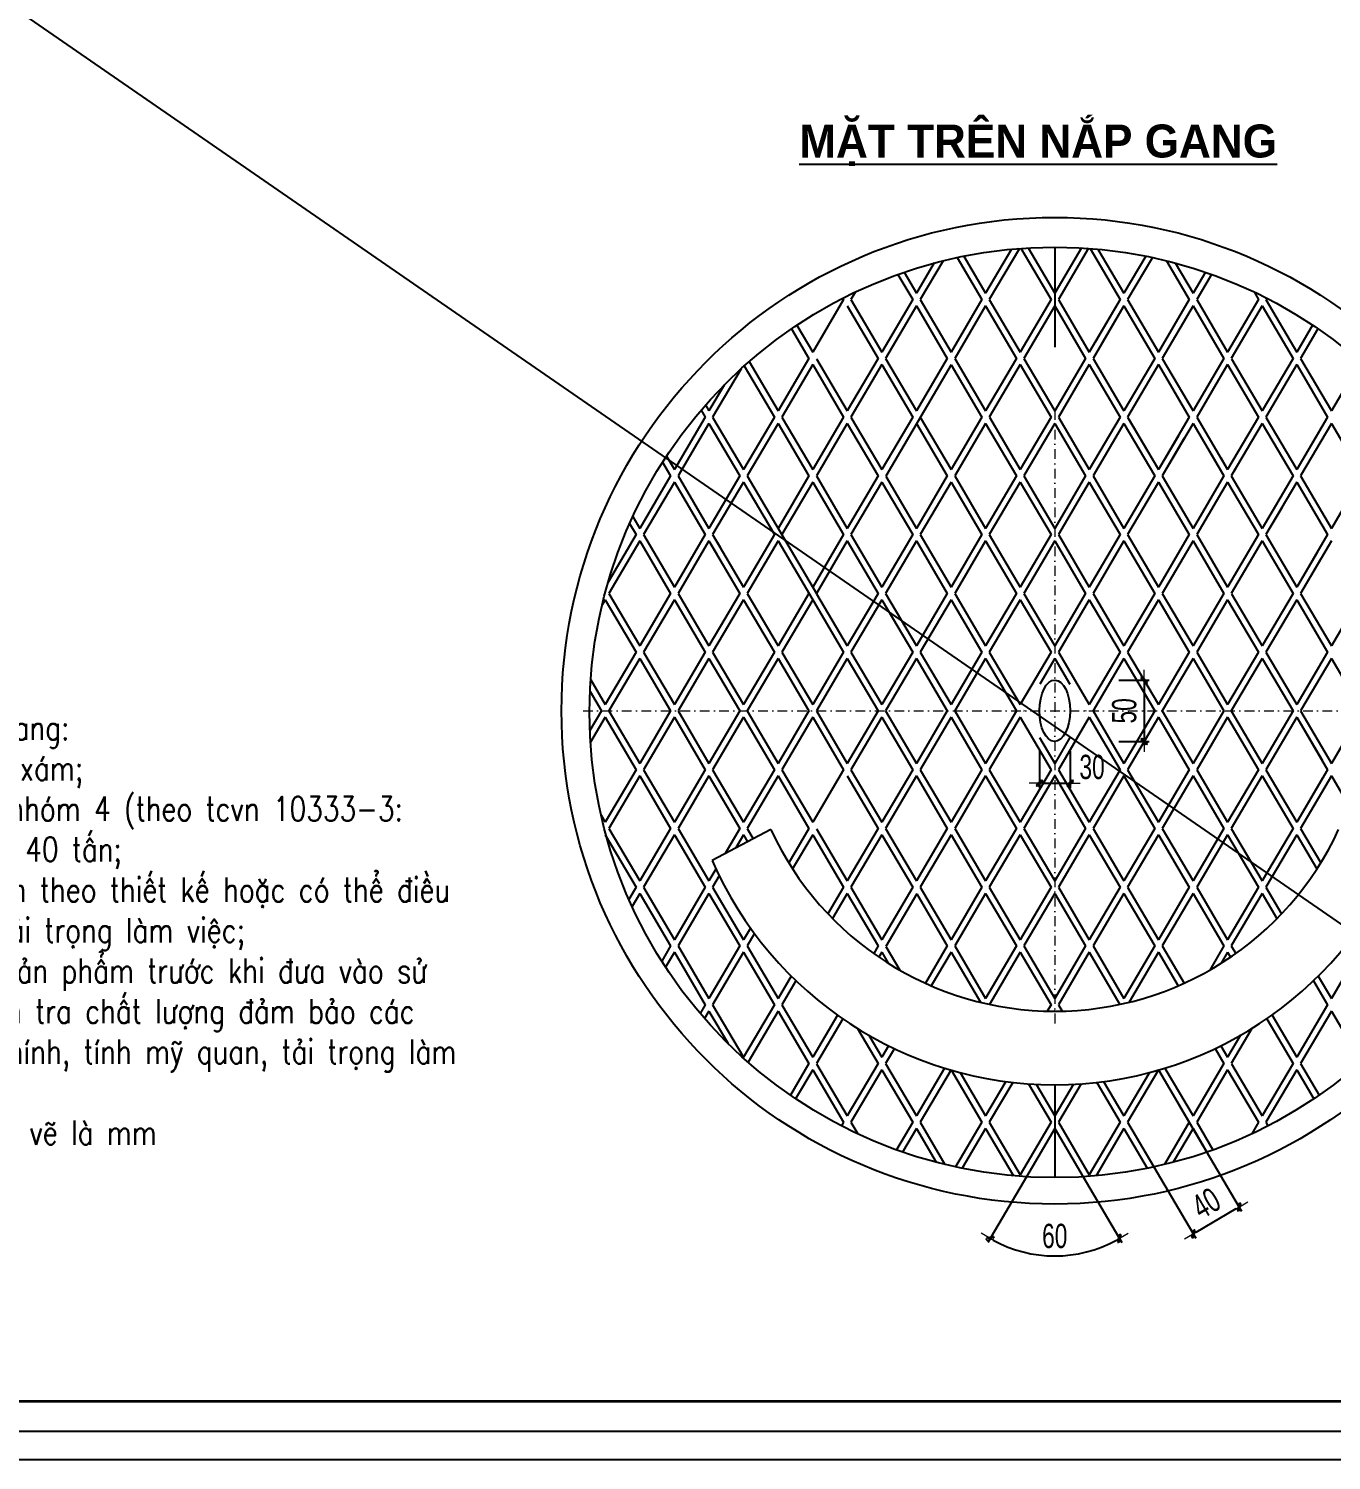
# Model space of a CAD drawing. Header units: inches. Extents: x 144032 to 217447, y 5454 to 57833.
# Drawn here: x 201184 to 204538, y 45318 to 49003 of the extents above; entities that cross this region are included whole.
import ezdxf
from ezdxf.enums import TextEntityAlignment as Align

# ---------------------------------------------------------------- set-up
doc = ezdxf.new("R2010")
doc.units = ezdxf.units.IN
doc.header["$MEASUREMENT"] = 0
doc.linetypes.add('DASHDOT', pattern=[1, 0.5, -0.25, 0, -0.25])
doc.linetypes.add('DASHED2', pattern=[0.375, 0.25, -0.125])
for name, color, linetype in [('3', 3, 'Continuous'), ('8', 8, 'Continuous'), ('9', 9, 'Continuous'), ('Dam', 1, 'Continuous'), ('ENTTNTHIETKE1', 2, 'Continuous'), ('KHUNGTEN', 5, 'Continuous')]:
    doc.layers.add(name, color=color, linetype=linetype)
doc.layers.add('KCS_Plotter', color=11, linetype='Continuous', plot=False)
for name, color, linetype, lineweight in [('LC Dim', 8, 'Continuous', 18), ('LC Net truc', 79, 'DASHDOT', 13), ('LC Text1', 3, 'Continuous', 20), ('LC Text2', 7, 'Continuous', 25), ('THEP', 1, 'Continuous', 35)]:
    doc.layers.add(name, color=color, linetype=linetype, lineweight=lineweight)
doc.styles.add('HOATBIF', font='hoatbif.shx', dxfattribs={"width": 0.7})
doc.styles.add('LC 1', font='')
doc.styles.add('LC 3', font='vnsimli.shx', dxfattribs={"width": 0.75})
doc.styles.get('LC 1').set_extended_font_data('.VnAvantH', bold=True)
doc.dimstyles.new('1-100(1-25)', dxfattribs={"dimscale": 25, "dimtxt": 2.5, "dimasz": 0.35, "dimexe": 0.5, "dimexo": 0, "dimgap": 0.8, "dimtad": 1, "dimdec": 0, "dimzin": 0, "dimdsep": 46, "dimtxsty": 'HOATBIF', "dimblk1": 'DOT', "dimblk2": 'DOT', "dimsah": 1, "dimcen": -1, "dimdle": 1, "dimclrd": 256, "dimclre": 256, "dimclrt": 4, "dimadec": 3, "dimazin": 2, "dimtfac": 0.333333, "dimtdec": 0, "dimtix": 1, "dimtmove": 2, "dimatfit": 3, "dimldrblk": 'DOT', "dimfxl": 1, "dimtvp": 0.833333, "dimtolj": 1, "dimtzin": 0, "dimarcsym": 0})

# ---------------------------------------------------------------- blocks, each defined once
blk = doc.blocks.new('DOT')
at = {"layer": 'LC Dim'}
blk.add_line((-3, 0), (3, 0), dxfattribs=at)
at = {"layer": 'LC Dim', "color": 4}
blk.add_line((-1, -1), (1, 1), dxfattribs=at)
blk.add_lwpolyline([(0.5, 1), (-1, -0.5), (-0.5, -1), (1, 0.5)], close=True, dxfattribs=at)
blk = doc.blocks.new('*D229')
at = {"layer": 'Defpoints', "color": 0, "transparency": 16777216}
for p in [(204144.5, 46234.7), (204026.5, 46165.2), (204300.4, 45969.9)]:
    blk.add_point(p, dxfattribs=at)
at = {"layer": 'LC Dim', "lineweight": -2, "transparency": 16777216}
for p, q in [((204144.5, 46234.7), (204306.7, 45959.2)), ((204026.5, 46165.2), (204188.6, 45889.7)), ((204189.8, 45904.9), (204292.8, 45965.5))]:
    blk.add_line(p, q, dxfattribs=at)
at = {"layer": 'LC Dim', "lineweight": -2, "transparency": 16777216, "xscale": 8.75, "yscale": 8.75, "zscale": 8.75}
for p, rotation in [((204300.4, 45969.9), 30.47847004203517), ((204182.3, 45900.5), 210.4784700420352)]:
    blk.add_blockref('DOT', p, dxfattribs=dict(at, rotation=rotation))
at = {"layer": 'LC Dim', "color": 4, "transparency": 16777216, "insert": (204215.3, 45979.4), "char_height": 62.5, "attachment_point": 5, "rotation": 30.4785, "style": 'HOATBIF'}
blk.add_mtext('\\A1;40', dxfattribs=at)
blk = doc.blocks.new('_Dot')
at = {"color": 0, "linetype": 'ByBlock', "lineweight": -2}
blk.add_line((-0.5, 0), (-1, 0), dxfattribs=at)
at = {"color": 0, "linetype": 'ByBlock', "const_width": 0.5}
blk.add_lwpolyline([(-0.25, 0, 1), (0.25, 0, 1)], format="xyb", close=True, dxfattribs=at)
blk = doc.blocks.new('*D230')
at = {"layer": 'Defpoints', "color": 0, "transparency": 16777216}
for p in [(203825.6, 46171.6), (203825.6, 46171.6), (203752.6, 46047.6), (203898.5, 46047.6), (203767.7, 45848.8)]:
    blk.add_point(p, dxfattribs=at)
at = {"layer": 'LC Dim', "lineweight": -2, "transparency": 16777216}
for p, q in [((203752.6, 46047.6), (203652.9, 45878.2)), ((203898.5, 46047.6), (203998.2, 45878.2))]:
    blk.add_line(p, q, dxfattribs=at)
blk.add_arc((203825.6, 46171.6), 327.9, 241.0503, 298.9497, dxfattribs=at)
at = {"layer": 'LC Dim', "lineweight": -2, "transparency": 16777216, "xscale": 8.75, "yscale": 8.75, "zscale": 8.75}
for p, rotation in [((203659.2, 45889), 150.2859234811568), ((203991.9, 45889), 29.71407652205695)]:
    blk.add_blockref('DOT', p, dxfattribs=dict(at, rotation=rotation))
at = {"layer": 'LC Dim', "color": 4, "transparency": 16777216, "insert": (203825.6, 45894.9), "char_height": 62.5, "attachment_point": 5, "rotation": 0, "style": 'HOATBIF'}
blk.add_mtext('\\A1;60', dxfattribs=at)
blk = doc.blocks.new('*D236')
at = {"layer": 'Defpoints', "color": 0, "transparency": 16777216}
for p in [(203786.1, 47143.3), (203865.1, 47143.3), (203865.1, 47060.5)]:
    blk.add_point(p, dxfattribs=at)
at = {"layer": 'LC Dim', "lineweight": -2, "transparency": 16777216}
for p, q in [((203786.1, 47143.3), (203786.1, 47048)), ((203865.1, 47143.3), (203865.1, 47048)), ((203794.8, 47060.5), (203856.3, 47060.5))]:
    blk.add_line(p, q, dxfattribs=at)
at = {"layer": 'LC Dim', "lineweight": -2, "transparency": 16777216, "xscale": 8.75, "yscale": 8.75, "zscale": 8.75, "rotation": 180}
blk.add_blockref('DOT', (203786.1, 47060.5), dxfattribs=at)
at = {"layer": 'LC Dim', "lineweight": -2, "transparency": 16777216, "xscale": 8.75, "yscale": 8.75, "zscale": 8.75}
blk.add_blockref('DOT', (203865.1, 47060.5), dxfattribs=at)
at = {"layer": 'LC Dim', "color": 4, "transparency": 16777216, "insert": (203921.7, 47102.1), "char_height": 62.5, "attachment_point": 5, "style": 'HOATBIF'}
blk.add_mtext('\\A1;30', dxfattribs=at)
blk = doc.blocks.new('*D237')
at = {"layer": 'Defpoints', "color": 0, "transparency": 16777216}
for p in [(203990.8, 47326), (203990.8, 47167.9), (204055.9, 47167.9)]:
    blk.add_point(p, dxfattribs=at)
at = {"layer": 'LC Dim', "lineweight": -2, "transparency": 16777216}
for p, q in [((203990.8, 47326), (204068.4, 47326)), ((204055.9, 47317.2), (204055.9, 47176.7)), ((203990.8, 47167.9), (204068.4, 47167.9))]:
    blk.add_line(p, q, dxfattribs=at)
at = {"layer": 'LC Dim', "lineweight": -2, "transparency": 16777216, "xscale": 8.75, "yscale": 8.75, "zscale": 8.75}
for p, rotation in [((204055.9, 47326), 90), ((204055.9, 47167.9), 270)]:
    blk.add_blockref('DOT', p, dxfattribs=dict(at, rotation=rotation))
at = {"layer": 'LC Dim', "color": 4, "transparency": 16777216, "insert": (204004.7, 47246.9), "char_height": 62.5, "attachment_point": 5, "rotation": 90, "style": 'HOATBIF'}
blk.add_mtext('\\A1;50', dxfattribs=at)
blk = doc.blocks.new('TIEUDE2')
at = {"layer": 'LC Text2', "color": 7, "style": 'LC 1'}
blk.add_attdef('%%UTIªU§Ò', text='', height=3.5, dxfattribs=at).set_placement((0, 0), align=Align.BOTTOM_CENTER)
blk.add_attdef('TL', text='', height=2.2, dxfattribs=at).set_placement((0, -1.8), align=Align.TOP_CENTER)
blk = doc.blocks.new('khung vpn')
at = {"layer": 'Defpoints'}
blk.add_line((52498.758, -4235.276), (52556.46, -4235.276), dxfattribs=at)
at = {"layer": 'KHUNGTEN'}
blk.add_lwpolyline([(52556.243, -4234.885), (52502.048, -4234.885), (52502.048, -4195.662), (52556.243, -4195.662)], close=True, dxfattribs=at)
at = {"layer": 'THEP'}
blk.add_lwpolyline([(52555.832, -4234.474), (52502.459, -4234.474), (52502.459, -4196.073), (52555.832, -4196.073)], close=True, dxfattribs=at)

msp = doc.modelspace()

# ---------------------------------------------------------------- linework, layer by layer
at = {"layer": '3', "ltscale": 2000}
msp.add_circle((203825.6, 47243), 1197.6, dxfattribs=at)
at = {"layer": '8', "linetype": 'DASHED2', "ltscale": 3000}
for p, q in [((203825.6, 48440.6), (203825.6, 48183.4)), ((203825.6, 46284.5), (203825.6, 46045.4))]:
    msp.add_line(p, q, dxfattribs=at)
at = {"layer": '9', "ltscale": 2000}
for p, q in [((203714.4, 48435.5), (203647.5, 48321.8)), ((203734.5, 48437.2), (203657.1, 48305.6)), ((203738.4, 48437.5), (203816, 48305.6)), ((203756.8, 48438.7), (203825.6, 48321.8)), ((203894.4, 48438.7), (203825.6, 48321.8)), ((203912.8, 48437.5), (203835.1, 48305.6)), ((203916.6, 48437.2), (203994.1, 48305.6)), ((203936.7, 48435.5), (204003.6, 48321.8)), ((203515.4, 48399.8), (203469.5, 48321.8)), ((203537.9, 48405.6), (203479, 48305.6)), ((203574.2, 48414), (203638, 48305.6)), ((203591.2, 48417.5), (203647.5, 48321.8)), ((204060, 48417.5), (204003.6, 48321.8)), ((204077, 48414), (204013.2, 48305.6)), ((204113.3, 48405.6), (204172.1, 48305.6)), ((204135.8, 48399.8), (204181.7, 48321.8)), ((203421.7, 48370.5), (203459.9, 48305.6)), ((203437.5, 48376), (203469.5, 48321.8)), ((204213.6, 48376), (204181.7, 48321.8)), ((204229.4, 48370.5), (204191.2, 48305.6)), ((203312.5, 48325.2), (203301, 48305.6)), ((204338.6, 48325.2), (204350.2, 48305.6)), ((203281.9, 48305.6), (203202.4, 48170.5)), ((203279.8, 48309.1), (203281.9, 48305.6)), ((203291.4, 48289.3), (203370.9, 48154.3)), ((203301, 48305.6), (203380.4, 48170.5)), ((203459.9, 48305.6), (203380.4, 48170.5)), ((203469.5, 48289.3), (203390, 48154.3)), ((203469.5, 48289.3), (203548.9, 48154.3)), ((203479, 48305.6), (203558.5, 48170.5)), ((203638, 48305.6), (203558.5, 48170.5)), ((203647.5, 48289.3), (203568.2, 48154)), ((203647.5, 48289.3), (203727, 48154.3)), ((203657.1, 48305.6), (203736.5, 48170.5)), ((203816, 48305.6), (203736.5, 48170.5)), ((203825.6, 48289.3), (203746.1, 48154.3)), ((203825.6, 48289.3), (203905.1, 48154.3)), ((203835.1, 48305.6), (203914.6, 48170.5)), ((203994.1, 48305.6), (203914.6, 48170.5)), ((204003.6, 48289.3), (203924.1, 48154.3)), ((203994.1, 48305.6), (203929.6, 48195.9)), ((204003.6, 48289.3), (203947.4, 48193.8)), ((204003.6, 48289.3), (204083.1, 48154.3)), ((204013.2, 48305.6), (204092.7, 48170.5)), ((204172.1, 48305.6), (204092.7, 48170.5)), ((204181.7, 48289.3), (204102.2, 48154.3)), ((204181.7, 48289.3), (204261.2, 48154.3)), ((204191.2, 48305.6), (204270.7, 48170.5)), ((204350.2, 48305.6), (204270.7, 48170.5)), ((204359.7, 48289.3), (204280.2, 48154.3)), ((204359.7, 48289.3), (204439.2, 48154.3)), ((204371.3, 48309.1), (204369.3, 48305.6)), ((204369.3, 48305.6), (204448.8, 48170.5)), ((203148, 48230.5), (203192.8, 48154.3)), ((203161.6, 48239.8), (203202.4, 48170.5)), ((204489.5, 48239.8), (204448.8, 48170.5)), ((204489.5, 48239.8), (204448.8, 48170.5)), ((204503.2, 48230.5), (204458.3, 48154.3)), ((203026.2, 48134.8), (203103.8, 48003)), ((203038.8, 48145.9), (203113.4, 48019.2)), ((203192.8, 48154.3), (203113.4, 48019.2)), ((203202.4, 48138.1), (203122.9, 48003)), ((203202.4, 48138.1), (203122.9, 48003)), ((203202.4, 48138.1), (203281.9, 48003)), ((203212.5, 48153.3), (203291.4, 48019.2)), ((203370.9, 48154.3), (203291.4, 48019.2)), ((203380.4, 48138.1), (203301, 48003)), ((203380.4, 48138.1), (203459.9, 48003)), ((203390, 48154.3), (203469.5, 48019.2)), ((203558.7, 48137.7), (203390.6, 47850.8)), ((203548.9, 48154.3), (203469.5, 48019.2)), ((203558.7, 48137.7), (203638, 48003)), ((203568.2, 48154), (203647.5, 48019.2)), ((203727, 48154.3), (203647.5, 48019.2)), ((203736.5, 48138.1), (203657.1, 48003)), ((203736.5, 48138.1), (203816, 48003.1)), ((203746.1, 48154.3), (203825.5, 48019.3)), ((203905.1, 48154.3), (203825.6, 48019.2)), ((203914.6, 48138.1), (203835.1, 48003)), ((203914.6, 48138.1), (203994.1, 48003.1)), ((203924.1, 48154.3), (204003.6, 48019.3)), ((204083.1, 48154.3), (204003.6, 48019.2)), ((204083.1, 48154.3), (204003.6, 48019.2)), ((204092.7, 48138.1), (204013.2, 48003)), ((204092.7, 48138.1), (204013.2, 48003)), ((204092.6, 48138.2), (204172.1, 48003.1)), ((204102.2, 48154.3), (204181.6, 48019.3)), ((204261.2, 48154.3), (204181.7, 48019.2)), ((204270.7, 48138.1), (204191.2, 48003)), ((204261.2, 48154.3), (204235.1, 48110.1)), ((204270.7, 48138.1), (204250, 48102.9)), ((204270.7, 48138.1), (204250, 48102.9)), ((204270.7, 48138.1), (204350.2, 48003)), ((204280.8, 48153.3), (204359.7, 48019.2)), ((204439.2, 48154.3), (204359.7, 48019.2)), ((204448.8, 48138.1), (204369.3, 48003)), ((204448.8, 48138.1), (204528.2, 48003)), ((204448.8, 48138.1), (204528.2, 48003)), ((204458.3, 48154.3), (204537.8, 48019.2)), ((204612.4, 48145.9), (204537.8, 48019.2)), ((203018.1, 48127.5), (202944.8, 48003)), ((202974.2, 48085.3), (202935.3, 48019.2)), ((204134.6, 48066.7), (204172.1, 48003.1)), ((202926.5, 48034.2), (202935.3, 48019.2)), ((204164.1, 48049.2), (204181.7, 48019.3)), ((202925.8, 48003), (202846.3, 47868)), ((202935.3, 47986.8), (202855.8, 47851.8)), ((202915.1, 48021.1), (202925.8, 48003)), ((202935.3, 47986.8), (203014.8, 47851.8)), ((202944.8, 48003), (203024.3, 47868)), ((203103.8, 48003), (203024.3, 47868)), ((203113.4, 47986.8), (203033.9, 47851.8)), ((203113.4, 47986.8), (203192.8, 47851.8)), ((203122.9, 48003), (203202.4, 47868)), ((203281.9, 48003), (203202.4, 47868)), ((203291.4, 47986.8), (203211.9, 47851.8)), ((203291.4, 47986.8), (203370.9, 47851.8)), ((203301, 48003), (203380.4, 47868)), ((203459.9, 48003), (203380.4, 47868)), ((203469.5, 47986.8), (203548.9, 47851.8)), ((203479, 48003), (203558.5, 47868)), ((203638, 48003), (203558.5, 47868)), ((203647.5, 47986.8), (203568, 47851.8)), ((203647.5, 47986.8), (203727, 47851.8)), ((203657.2, 48002.8), (203736.5, 47868)), ((203816, 48003), (203736.5, 47868)), ((203825.6, 47986.8), (203746.1, 47851.8)), ((203805.8, 48020.4), (203816, 48003)), ((203824.8, 48020.6), (203825.6, 48019.2)), ((203826.4, 48020.6), (203825.6, 48019.2)), ((203825.6, 47986.8), (203905.1, 47851.8)), ((203845.3, 48020.4), (203835.1, 48003)), ((203835.1, 48003), (203914.6, 47868)), ((203994, 48002.9), (203914.6, 47868)), ((204003.6, 47986.8), (203924.1, 47851.8)), ((204003.6, 47986.8), (204083.1, 47851.8)), ((204003.6, 47986.8), (204083.1, 47851.8)), ((204013.2, 48003), (204092.6, 47868)), ((204016.3, 47997.8), (204092.7, 47868)), ((204172.1, 48003), (204092.7, 47868)), ((204181.7, 47986.8), (204102.2, 47851.8)), ((204181.7, 47986.8), (204261.1, 47851.8)), ((204191.2, 48003), (204270.7, 47868)), ((204350.2, 48003), (204270.7, 47868)), ((204359.7, 47986.8), (204280.2, 47851.8)), ((204359.7, 47986.8), (204439.2, 47851.8)), ((204369.3, 48003), (204448.8, 47868)), ((204528.2, 48003), (204448.8, 47868)), ((204537.8, 47986.8), (204458.3, 47851.8)), ((204528.2, 48003), (204489, 47936.4)), ((204537.8, 47986.8), (204617.3, 47851.8)), ((204143.9, 47955.1), (204092.7, 47868)), ((204159.1, 47948.4), (204102.2, 47851.8)), ((204223.7, 47915.4), (204261.2, 47851.8)), ((202815.9, 47887.1), (202836.7, 47851.8)), ((202825.9, 47902.6), (202846.3, 47868)), ((204253.1, 47897.9), (204270.7, 47868)), ((204278.5, 47881.3), (204270.7, 47868)), ((202836.7, 47851.8), (202757.3, 47716.7)), ((202855.8, 47851.8), (202935.3, 47716.7)), ((203014.8, 47851.8), (202935.3, 47716.7)), ((203033.9, 47851.8), (203211.9, 47549.2)), ((203192.8, 47851.8), (203113.4, 47716.7)), ((203211.9, 47851.8), (203291.4, 47716.7)), ((203370.9, 47851.8), (203291.4, 47716.7)), ((203390.6, 47850.8), (203469.5, 47716.7)), ((203548.9, 47851.8), (203469.5, 47716.7)), ((203568, 47851.8), (203647.5, 47716.7)), ((203727, 47851.8), (203647.5, 47716.7)), ((203746.1, 47851.8), (203825.6, 47716.7)), ((203905.1, 47851.8), (203825.6, 47716.7)), ((203924.1, 47851.8), (204003.6, 47716.7)), ((204083.1, 47851.8), (204003.6, 47716.7)), ((204102.2, 47851.8), (204181.7, 47716.7)), ((204261.2, 47851.8), (204181.7, 47716.7)), ((204292.1, 47871.9), (204280.2, 47851.8)), ((204280.2, 47851.8), (204359.7, 47716.7)), ((204280.2, 47851.8), (204359.7, 47716.7)), ((204439.2, 47851.8), (204359.7, 47716.7)), ((204439.2, 47851.8), (204359.7, 47716.7)), ((204458.3, 47851.8), (204537.8, 47716.7)), ((204617.3, 47851.8), (204537.8, 47716.7)), ((202846.3, 47835.5), (202766.8, 47700.5)), ((202846.3, 47835.5), (202925.8, 47700.5)), ((203024.3, 47835.5), (202944.8, 47700.5)), ((203024.3, 47835.5), (203103.8, 47700.5)), ((203202.4, 47835.5), (203122.9, 47700.5)), ((203202.4, 47835.5), (203281.9, 47700.5)), ((203380.4, 47835.5), (203301, 47700.5)), ((203380.4, 47835.5), (203301, 47700.5)), ((203380.4, 47835.5), (203459.9, 47700.5)), ((203558.5, 47835.5), (203479, 47700.5)), ((203558.5, 47835.5), (203638, 47700.5)), ((203736.5, 47835.5), (203657.1, 47700.5)), ((203736.5, 47835.5), (203816, 47700.5)), ((203914.6, 47835.5), (203835.1, 47700.5)), ((203914.6, 47835.5), (203994.1, 47700.5)), ((204092.7, 47835.5), (204013.2, 47700.5)), ((204092.7, 47835.5), (204172.1, 47700.5)), ((204270.7, 47835.5), (204191.2, 47700.5)), ((204270.7, 47835.6), (204350.2, 47700.5)), ((204270.7, 47835.5), (204350.2, 47700.5)), ((204448.7, 47835.6), (204369.3, 47700.5)), ((204448.8, 47835.5), (204369.3, 47700.5)), ((204448.8, 47835.5), (204528.2, 47700.5)), ((204398.1, 47781.8), (204359.7, 47716.7)), ((204409.9, 47769.6), (204369.3, 47700.5)), ((204409.9, 47769.6), (204369.3, 47700.5)), ((202731, 47728.9), (202747.7, 47700.5)), ((202739.3, 47747.2), (202757.3, 47716.7)), ((202747.7, 47700.5), (202675.9, 47578.5)), ((202766.8, 47700.5), (202846.3, 47565.4)), ((202925.8, 47700.5), (202846.3, 47565.4)), ((202944.8, 47700.5), (203024.3, 47565.4)), ((202944.8, 47700.5), (202963.9, 47668.1)), ((203103.8, 47700.5), (203024.3, 47565.4)), ((203281.9, 47700.5), (203202.4, 47565.4)), ((203301, 47700.5), (203380.4, 47565.4)), ((203459.9, 47700.5), (203380.4, 47565.4)), ((203479, 47700.5), (203558.5, 47565.4)), ((203638, 47700.5), (203558.5, 47565.4)), ((203657.1, 47700.5), (203736.5, 47565.4)), ((203816, 47700.5), (203736.5, 47565.4)), ((203835.1, 47700.5), (203914.6, 47565.4)), ((203994.1, 47700.5), (203914.6, 47565.4)), ((204013.2, 47700.5), (204092.7, 47565.4)), ((204172.1, 47700.5), (204092.7, 47565.4)), ((204191.2, 47700.5), (204270.7, 47565.4)), ((204350.2, 47700.5), (204270.7, 47565.4)), ((204369.3, 47700.5), (204448.8, 47565.4)), ((204369.3, 47700.5), (204448.7, 47565.5)), ((204528.2, 47700.5), (204448.8, 47565.4)), ((202757.3, 47684.3), (202677.8, 47549.2)), ((202757.3, 47684.3), (202836.7, 47549.2)), ((202935.3, 47684.3), (202855.8, 47549.2)), ((202935.3, 47684.3), (203014.8, 47549.2)), ((202935.3, 47684.3), (202955.3, 47650.3)), ((203113.4, 47684.3), (203033.9, 47549.2)), ((203113.4, 47684.3), (203202.4, 47533)), ((203291.4, 47684.3), (203211.9, 47549.2)), ((203291.4, 47684.3), (203370.9, 47549.2)), ((203469.5, 47684.3), (203390, 47549.2)), ((203469.5, 47684.3), (203548.9, 47549.2)), ((203647.5, 47684.3), (203568, 47549.2)), ((203647.5, 47684.3), (203727, 47549.2)), ((203825.6, 47684.3), (203746.1, 47549.2)), ((203825.6, 47684.3), (203905.1, 47549.2)), ((204003.6, 47684.3), (203924.1, 47549.2)), ((204003.6, 47684.3), (204083.1, 47549.2)), ((204181.7, 47684.3), (204102.2, 47549.2)), ((204181.7, 47684.3), (204261.2, 47549.2)), ((204359.7, 47684.3), (204280.2, 47549.2)), ((204359.7, 47684.3), (204439.2, 47549.2)), ((204359.7, 47684.3), (204439.2, 47549.3)), ((204500.9, 47654.1), (204448.8, 47565.4)), ((204500.9, 47654.1), (204448.8, 47565.4)), ((204537.8, 47684.3), (204458.3, 47549.2)), ((204510.8, 47638.5), (204458.3, 47549.2)), ((204510.8, 47638.5), (204458.3, 47549.2)), ((202677.8, 47549.2), (202757.3, 47414.2)), ((202836.7, 47549.2), (202757.3, 47414.2)), ((202855.8, 47549.2), (202935.3, 47414.2)), ((203014.8, 47549.2), (202935.3, 47414.2)), ((203033.9, 47549.2), (203113.4, 47414.2)), ((203192.8, 47549.2), (203113.4, 47414.2)), ((203212.5, 47548.2), (203291.4, 47414.2)), ((203370.9, 47549.2), (203291.4, 47414.2)), ((203390, 47549.2), (203469.5, 47414.2)), ((203548.9, 47549.2), (203469.5, 47414.2)), ((203568, 47549.2), (203647.5, 47414.2)), ((203727, 47549.2), (203647.5, 47414.2)), ((203746.1, 47549.2), (203825.6, 47414.2)), ((203905.1, 47549.2), (203825.6, 47414.2)), ((203924.1, 47549.2), (204003.6, 47414.2)), ((204083.1, 47549.2), (204003.6, 47414.2)), ((204102.2, 47549.2), (204181.7, 47414.2)), ((204261.2, 47549.2), (204181.7, 47414.2)), ((204280.8, 47548.2), (204359.7, 47414.2)), ((204439.2, 47549.2), (204359.7, 47414.2)), ((204458.3, 47549.2), (204537.8, 47414.2)), ((204458.3, 47549.2), (204537.8, 47414.2)), ((204617.3, 47549.2), (204537.8, 47414.2)), ((202668.2, 47533), (202660.3, 47519.6)), ((202668.2, 47533), (202747.7, 47398)), ((202846.3, 47533), (202766.8, 47398)), ((202846.3, 47533), (202925.8, 47398)), ((203024.3, 47533), (202944.8, 47398)), ((203024.3, 47533), (203103.8, 47398)), ((203202.4, 47533), (203122.9, 47398)), ((203202.4, 47533), (203122.9, 47398)), ((203202.4, 47533), (203281.9, 47398)), ((203380.4, 47533), (203301, 47398)), ((203380.4, 47533), (203459.9, 47398)), ((203558.5, 47533), (203479, 47398)), ((203558.5, 47533), (203638, 47398)), ((203736.5, 47533), (203657.1, 47398)), ((203736.5, 47533), (203816, 47398)), ((203914.6, 47533), (203835.1, 47398)), ((203914.6, 47533), (203994.1, 47398)), ((204092.7, 47533), (204013.2, 47398)), ((204092.7, 47533), (204172.1, 47398)), ((204270.7, 47533), (204191.2, 47398)), ((204270.7, 47533), (204191.2, 47398)), ((204270.7, 47533), (204350.2, 47398)), ((204448.8, 47533), (204369.3, 47398)), ((204448.7, 47533), (204528.2, 47398)), ((204448.8, 47533), (204528.2, 47398)), ((202747.7, 47398), (202668.2, 47262.9)), ((202766.8, 47398), (202846.3, 47262.9)), ((202925.8, 47398), (202846.3, 47262.9)), ((202944.8, 47398), (203024.3, 47262.9)), ((203103.8, 47398), (203024.3, 47262.9)), ((203122.9, 47398), (203202.4, 47262.9)), ((203281.9, 47398), (203202.4, 47262.9)), ((203301, 47398), (203380.4, 47262.9)), ((203459.9, 47398), (203380.4, 47262.9)), ((203479, 47398), (203558.5, 47262.9)), ((203638, 47398), (203558.5, 47262.9)), ((203657.1, 47398), (203736.5, 47262.9)), ((203816, 47398), (203736.5, 47262.9)), ((203835.1, 47398), (203914.6, 47262.9)), ((203994.1, 47398), (203914.6, 47262.9)), ((204013.2, 47398), (204092.7, 47262.9)), ((204172.1, 47398), (204092.7, 47262.9)), ((204191.2, 47398), (204270.7, 47262.9)), ((204350.2, 47398), (204270.7, 47262.9)), ((204369.3, 47398), (204448.8, 47262.9)), ((204528.2, 47398), (204448.8, 47262.9)), ((202757.3, 47381.7), (202677.8, 47246.7)), ((202757.3, 47381.7), (202836.7, 47246.7)), ((202935.3, 47381.7), (202855.8, 47246.7)), ((202935.3, 47381.7), (203014.8, 47246.7)), ((203113.4, 47381.7), (203033.9, 47246.7)), ((203113.4, 47381.7), (203192.8, 47246.7)), ((203291.4, 47381.7), (203211.9, 47246.7)), ((203291.4, 47381.7), (203370.9, 47246.7)), ((203469.5, 47381.7), (203390, 47246.7)), ((203469.5, 47381.7), (203548.9, 47246.7)), ((203647.5, 47381.7), (203568, 47246.7)), ((203647.5, 47381.7), (203727, 47246.7)), ((203825.6, 47381.7), (203786.8, 47315.8)), ((203825.6, 47381.7), (203864.4, 47315.8)), ((204003.6, 47381.7), (203924.1, 47246.7)), ((204003.6, 47381.7), (204083.1, 47246.7)), ((204181.7, 47381.7), (204102.2, 47246.7)), ((204181.7, 47381.7), (204261.2, 47246.7)), ((204359.7, 47381.7), (204280.2, 47246.7)), ((204359.7, 47381.7), (204439.2, 47246.7)), ((204509.9, 47366.7), (204448.8, 47262.9)), ((204537.8, 47381.7), (204458.3, 47246.7)), ((204537.8, 47381.7), (204617.3, 47246.7)), ((202630.9, 47326.4), (202668.2, 47262.9)), ((202629.2, 47296.8), (202658.7, 47246.7)), ((202658.7, 47246.7), (202628.9, 47196.1)), ((202668.2, 47230.5), (202630.4, 47166.2)), ((202668.2, 47230.5), (202747.7, 47095.4)), ((202677.8, 47246.7), (202757.3, 47111.6)), ((202836.7, 47246.7), (202757.3, 47111.6)), ((202846.3, 47230.5), (202766.8, 47095.4)), ((202846.3, 47230.5), (202925.8, 47095.4)), ((202855.8, 47246.7), (202935.3, 47111.6)), ((203014.8, 47246.7), (202935.3, 47111.6)), ((203024.3, 47230.5), (202944.8, 47095.4)), ((203024.3, 47230.5), (203103.8, 47095.4)), ((203033.9, 47246.7), (203113.4, 47111.6)), ((203192.8, 47246.7), (203113.4, 47111.6)), ((203202.4, 47230.5), (203122.9, 47095.4)), ((203202.4, 47230.5), (203281.9, 47095.4)), ((203211.9, 47246.7), (203291.4, 47111.6)), ((203370.9, 47246.7), (203291.4, 47111.6)), ((203380.4, 47230.5), (203301, 47095.4)), ((203380.4, 47230.5), (203459.9, 47095.4)), ((203390, 47246.7), (203469.5, 47111.6)), ((203548.9, 47246.7), (203469.5, 47111.6)), ((203558.5, 47230.5), (203479, 47095.4)), ((203558.5, 47230.5), (203638, 47095.4)), ((203568, 47246.7), (203647.5, 47111.6)), ((203727, 47246.7), (203647.5, 47111.6)), ((203736.5, 47230.5), (203657.1, 47095.4)), ((203736.5, 47230.5), (203816, 47095.4)), ((203746.5, 47247.5), (203746.1, 47246.7)), ((203746.1, 47246.7), (203746.5, 47245.9)), ((203914.6, 47230.5), (203835.1, 47095.4)), ((203904.6, 47247.5), (203905.1, 47246.7)), ((203905.1, 47246.7), (203904.6, 47245.9)), ((203914.6, 47230.5), (203994.1, 47095.4)), ((203924.1, 47246.7), (204003.6, 47111.6)), ((204083.1, 47246.7), (204003.6, 47111.6)), ((204092.7, 47230.5), (204013.2, 47095.4)), ((204092.7, 47230.5), (204172.1, 47095.4)), ((204102.2, 47246.7), (204181.7, 47111.6)), ((204261.2, 47246.7), (204181.7, 47111.6)), ((204270.7, 47230.5), (204191.2, 47095.4)), ((204270.7, 47230.5), (204350.2, 47095.4)), ((204280.2, 47246.7), (204359.7, 47111.6)), ((204439.2, 47246.7), (204359.7, 47111.6)), ((204448.8, 47230.5), (204369.3, 47095.4)), ((204448.8, 47230.5), (204528.2, 47095.4)), ((204448.8, 47230.5), (204513.7, 47120.1)), ((204458.3, 47246.7), (204537.8, 47111.6)), ((204617.3, 47246.7), (204537.8, 47111.6)), ((203786.3, 47178.4), (203825.6, 47111.6)), ((203864.8, 47178.4), (203825.6, 47111.6)), ((202747.7, 47095.4), (202668.2, 46960.4)), ((202757.3, 47079.2), (202677.8, 46944.1)), ((202757.3, 47079.2), (202836.7, 46944.1)), ((202766.8, 47095.4), (202846.3, 46960.4)), ((202925.8, 47095.4), (202846.3, 46960.4)), ((202935.3, 47079.2), (202855.8, 46944.1)), ((202935.3, 47079.2), (203014.8, 46944.1)), ((202944.8, 47095.4), (203024.3, 46960.4)), ((203103.8, 47095.4), (203024.3, 46960.4)), ((203113.4, 47079.2), (203033.9, 46944.1)), ((203113.4, 47079.2), (203192.8, 46944.1)), ((203122.9, 47095.4), (203202.4, 46960.4)), ((203281.9, 47095.4), (203202.4, 46960.4)), ((203291.4, 47079.2), (203370.9, 46944.1)), ((203301, 47095.4), (203380.4, 46960.4)), ((203459.9, 47095.4), (203380.4, 46960.4)), ((203469.5, 47079.2), (203390, 46944.1)), ((203469.5, 47079.2), (203548.9, 46944.1)), ((203479, 47095.4), (203558.5, 46960.4)), ((203638, 47095.4), (203558.5, 46960.4)), ((203647.5, 47079.2), (203568, 46944.1)), ((203647.5, 47079.2), (203727, 46944.1)), ((203657.1, 47095.4), (203736.5, 46960.4)), ((203816, 47095.4), (203736.5, 46960.4)), ((203825.6, 47079.2), (203746.1, 46944.1)), ((203825.6, 47079.2), (203905.1, 46944.1)), ((203835.1, 47095.4), (203914.6, 46960.4)), ((203994.1, 47095.4), (203914.6, 46960.4)), ((204003.6, 47079.2), (203924.1, 46944.1)), ((204003.6, 47079.2), (204083.1, 46944.1)), ((204013.2, 47095.4), (204092.7, 46960.4)), ((204172.1, 47095.4), (204092.7, 46960.4)), ((204181.7, 47079.2), (204102.2, 46944.1)), ((204181.7, 47079.2), (204261.2, 46944.1)), ((204191.2, 47095.4), (204270.7, 46960.4)), ((204350.2, 47095.4), (204270.7, 46960.4)), ((204359.7, 47079.2), (204280.2, 46944.1)), ((204359.7, 47079.2), (204439.2, 46944.1)), ((204369.3, 47095.4), (204448.8, 46960.4)), ((204528.2, 47095.4), (204448.8, 46960.4)), ((204515.2, 47073.2), (204448.8, 46960.4)), ((204537.8, 47079.2), (204458.3, 46944.1)), ((204537.8, 47079.2), (204617.3, 46944.1)), ((202657.5, 46978.5), (202668.2, 46960.4)), ((202668.2, 46927.9), (202747.7, 46792.9)), ((202677.8, 46944.1), (202757.3, 46809.1)), ((202836.7, 46944.1), (202757.3, 46809.1)), ((202846.3, 46927.9), (202766.8, 46792.9)), ((202846.3, 46927.9), (202925.8, 46792.9)), ((202855.8, 46944.1), (202935.3, 46809.1)), ((203014.8, 46944.1), (202976.7, 46879.5)), ((203024.3, 46927.9), (203004.3, 46894)), ((203024.3, 46927.9), (203034.9, 46910)), ((203033.9, 46944.1), (203049.5, 46917.6)), ((203192.8, 46944.1), (203140.7, 46855.5)), ((203202.4, 46927.9), (203150.6, 46839.9)), ((203202.4, 46927.9), (203150.6, 46839.9)), ((203202.4, 46927.9), (203281.9, 46792.9)), ((203212.5, 46943.1), (203291.4, 46809.1)), ((203370.9, 46944.1), (203291.4, 46809.1)), ((203380.4, 46927.9), (203301, 46792.9)), ((203380.4, 46927.9), (203459.9, 46792.9)), ((203390, 46944.1), (203469.5, 46809.1)), ((203548.9, 46944.1), (203469.5, 46809.1)), ((203558.5, 46927.9), (203479, 46792.9)), ((203558.5, 46927.9), (203638, 46792.9)), ((203568, 46944.1), (203647.5, 46809.1)), ((203727, 46944.1), (203647.5, 46809.1)), ((203736.5, 46927.9), (203657.1, 46792.9)), ((203736.5, 46927.9), (203816, 46792.9)), ((203746.1, 46944.1), (203825.6, 46809.1)), ((203905.1, 46944.1), (203825.6, 46809.1)), ((203914.6, 46927.9), (203835.1, 46792.9)), ((203914.6, 46927.9), (203994.1, 46792.9)), ((203924.1, 46944.1), (204003.6, 46809.1)), ((204083.1, 46944.1), (204003.6, 46809.1)), ((204092.7, 46927.9), (204013.2, 46792.9)), ((204092.7, 46927.9), (204172.1, 46792.9)), ((204102.2, 46944.1), (204181.7, 46809.1)), ((204261.2, 46944.1), (204181.7, 46809.1)), ((204270.7, 46927.9), (204191.2, 46792.9)), ((204270.7, 46927.9), (204191.2, 46792.9)), ((204270.7, 46927.9), (204350.2, 46792.9)), ((204280.2, 46944.1), (204359.7, 46809.1)), ((204439.2, 46944.1), (204359.7, 46809.1)), ((204448.8, 46927.9), (204369.3, 46792.9)), ((204448.8, 46927.9), (204500.6, 46839.9)), ((204448.8, 46927.9), (204500.6, 46839.9)), ((204458.3, 46944.1), (204510.4, 46855.5)), ((204458.3, 46944.1), (204510.4, 46855.5)), ((202953.4, 46839.8), (202935.3, 46809.1)), ((202961.9, 46821.9), (202944.8, 46792.9)), ((202747.7, 46792.9), (202729.1, 46761.3)), ((202757.3, 46776.7), (202737.4, 46742.9)), ((202757.3, 46776.7), (202836.7, 46641.6)), ((202766.8, 46792.9), (202846.3, 46657.8)), ((202925.8, 46792.9), (202846.3, 46657.8)), ((202935.3, 46776.7), (202855.8, 46641.6)), ((202935.3, 46776.7), (203014.8, 46641.6)), ((202944.8, 46792.9), (203024.3, 46657.8)), ((203281.9, 46792.9), (203241.6, 46724.5)), ((203291.4, 46776.7), (203253.5, 46712.2)), ((203291.4, 46776.7), (203370.9, 46641.6)), ((203301, 46792.9), (203380.4, 46657.8)), ((203459.9, 46792.9), (203380.4, 46657.8)), ((203470.1, 46775.7), (203390.6, 46640.6)), ((203470.1, 46775.7), (203548.9, 46641.6)), ((203479, 46792.9), (203479.6, 46791.9)), ((203479, 46792.9), (203558.5, 46657.8)), ((203638, 46792.9), (203558.5, 46657.8)), ((203647.5, 46776.7), (203568, 46641.6)), ((203647.5, 46776.7), (203727, 46641.6)), ((203657.1, 46792.9), (203736.5, 46657.8)), ((203816, 46792.9), (203736.5, 46657.8)), ((203825.6, 46776.7), (203746.1, 46641.6)), ((203825.6, 46776.7), (203905.1, 46641.6)), ((203835.1, 46792.9), (203914.6, 46657.8)), ((203994.1, 46792.9), (203914.6, 46657.8)), ((204003.6, 46776.7), (203924.1, 46641.6)), ((204003.6, 46776.7), (204083.1, 46641.6)), ((204013.2, 46792.9), (204092.7, 46657.8)), ((204172.1, 46792.9), (204092.7, 46657.8)), ((204181.7, 46776.7), (204102.2, 46641.6)), ((204181.7, 46776.7), (204261.2, 46641.6)), ((204191.2, 46792.9), (204270.7, 46657.8)), ((204350.2, 46792.9), (204270.7, 46657.8)), ((204359.7, 46776.7), (204280.2, 46641.6)), ((204359.7, 46776.7), (204397.6, 46712.2)), ((204369.3, 46792.9), (204409.5, 46724.5)), ((203042, 46687.9), (203024.3, 46657.8)), ((203052.6, 46673.4), (203033.9, 46641.6)), ((202836.7, 46641.6), (202813.7, 46602.4)), ((202846.3, 46625.4), (202823.7, 46587)), ((202846.3, 46625.4), (202925.8, 46490.3)), ((202855.8, 46641.6), (202935.3, 46506.6)), ((203014.8, 46641.6), (202935.3, 46506.6)), ((203024.3, 46625.4), (202944.8, 46490.3)), ((203024.3, 46625.4), (203103.8, 46490.3)), ((203033.9, 46641.6), (203113.4, 46506.6)), ((203370.9, 46641.6), (203359.5, 46622.3)), ((203380.4, 46625.4), (203373, 46612.8)), ((203380.4, 46625.4), (203373, 46612.8)), ((203380.4, 46625.4), (203397.1, 46597.1)), ((203390.6, 46640.6), (203426.6, 46579.5)), ((203548.9, 46641.6), (203492.5, 46545.7)), ((203558.5, 46625.4), (203507.7, 46539)), ((203558.5, 46625.4), (203634.2, 46496.7)), ((203568, 46641.6), (203647.5, 46506.6)), ((203727, 46641.6), (203647.5, 46506.6)), ((203736.5, 46625.4), (203657.6, 46491.3)), ((203736.5, 46625.4), (203816, 46490.3)), ((203746.1, 46641.6), (203825.6, 46506.6)), ((203905.1, 46641.6), (203825.6, 46506.6)), ((203914.6, 46625.4), (203835.1, 46490.3)), ((203914.6, 46625.4), (203993.5, 46491.3)), ((203924.1, 46641.6), (204003.6, 46506.6)), ((204083.1, 46641.6), (204003.6, 46506.6)), ((204092.7, 46625.4), (204016.9, 46496.7)), ((204092.7, 46625.4), (204143.5, 46539)), ((204102.2, 46641.6), (204158.6, 46545.7)), ((204261.2, 46641.6), (204224.6, 46579.5)), ((204270.7, 46625.4), (204254.1, 46597.1)), ((204270.7, 46625.4), (204278.1, 46612.8)), ((204280.2, 46641.6), (204291.6, 46622.3)), ((204617.3, 46641.6), (204537.8, 46506.6)), ((203147.2, 46564.1), (203113.4, 46506.6)), ((203159.4, 46552.3), (203122.9, 46490.3)), ((204491.8, 46552.3), (204528.2, 46490.3)), ((204491.8, 46552.3), (204528.2, 46490.3)), ((204503.9, 46564.1), (204537.8, 46506.6)), ((202925.8, 46490.3), (202912.6, 46468)), ((202935.3, 46474.1), (202923.9, 46454.8)), ((202935.3, 46474.1), (202984.6, 46390.4)), ((202944.8, 46490.3), (203024.3, 46355.3)), ((203103.8, 46490.3), (203024.3, 46355.3)), ((203113.4, 46474.1), (203036, 46342.6)), ((203113.4, 46474.1), (203192.8, 46339.1)), ((203122.9, 46490.3), (203202.4, 46355.3)), ((203816, 46490.3), (203806.3, 46473.8)), ((203825.6, 46474.1), (203825.3, 46473.6)), ((203825.6, 46474.1), (203825.9, 46473.6)), ((203835.1, 46490.3), (203844.8, 46473.8)), ((204528.2, 46490.3), (204448.8, 46355.3)), ((204528.2, 46490.3), (204448.8, 46355.3)), ((204537.8, 46474.1), (204458.3, 46339.1)), ((204537.8, 46474.1), (204615.2, 46342.6)), ((203266.2, 46463.7), (203202.4, 46355.3)), ((203279.7, 46454.2), (203211.9, 46339.1)), ((204371.4, 46454.2), (204439.2, 46339.1)), ((204385, 46463.7), (204448.8, 46355.3)), ((203317.8, 46429.3), (203370.9, 46339.1)), ((203347.2, 46411.8), (203380.4, 46355.3)), ((204304, 46411.8), (204270.7, 46355.3)), ((204333.4, 46429.3), (204280.2, 46339.1)), ((203397.8, 46384.8), (203380.4, 46355.3)), ((203412.6, 46377.6), (203390, 46339.1)), ((204238.5, 46377.6), (204261.2, 46339.1)), ((204253.4, 46384.8), (204270.7, 46355.3)), ((203192.8, 46339.1), (203144.9, 46257.7)), ((203212.5, 46338.1), (203291.4, 46204)), ((203370.9, 46339.1), (203291.4, 46204)), ((203390, 46339.1), (203469.5, 46204)), ((203542, 46327.2), (203469.5, 46204)), ((204109.2, 46327.2), (204181.7, 46204)), ((204261.2, 46339.1), (204181.7, 46204)), ((204280.8, 46338.1), (204359.7, 46204)), ((204439.2, 46339.1), (204359.7, 46204)), ((204458.3, 46339.1), (204506.2, 46257.7)), ((203202.4, 46322.9), (203158.5, 46248.4)), ((203202.4, 46322.9), (203158.5, 46248.4)), ((203202.4, 46322.9), (203281.9, 46187.8)), ((203380.4, 46322.9), (203301, 46187.8)), ((203380.4, 46322.9), (203459.9, 46187.8)), ((203558.5, 46322.9), (203479, 46187.8)), ((203558.5, 46322.9), (203638, 46187.8)), ((203581.7, 46315.9), (203647.5, 46204)), ((203699.7, 46292.8), (203647.5, 46204)), ((203717.5, 46290.6), (203657.1, 46187.8)), ((203933.6, 46290.6), (203994.1, 46187.8)), ((203951.4, 46292.8), (204003.6, 46204)), ((204069.5, 46315.9), (204003.6, 46204)), ((204092.7, 46322.9), (204013.2, 46187.8)), ((204092.7, 46322.9), (204172.1, 46187.8)), ((204270.7, 46322.9), (204191.2, 46187.8)), ((204270.7, 46322.9), (204191.2, 46187.8)), ((204270.7, 46322.9), (204350.2, 46187.8)), ((204448.8, 46322.9), (204369.3, 46187.8)), ((204448.8, 46322.9), (204492.6, 46248.4)), ((204448.8, 46322.9), (204492.6, 46248.4)), ((203757.7, 46286.9), (203816, 46187.8)), ((203777.5, 46285.7), (203825.6, 46204)), ((203873.6, 46285.7), (203825.6, 46204)), ((203893.4, 46286.9), (203835.1, 46187.8)), ((203281.9, 46187.8), (203276.5, 46178.7)), ((203301, 46187.8), (203318.4, 46158.1)), ((203459.9, 46187.8), (203418.2, 46116.9)), ((203479, 46187.8), (203542.9, 46079.3)), ((203638, 46187.8), (203570.4, 46072.9)), ((203657.1, 46187.8), (203736.5, 46052.8)), ((203816, 46187.8), (203736.5, 46052.8)), ((203835.1, 46187.8), (203914.6, 46052.8)), ((203994.1, 46187.8), (203914.6, 46052.8)), ((204013.2, 46187.8), (204080.8, 46072.9)), ((204172.1, 46187.8), (204108.2, 46079.3)), ((204191.2, 46187.8), (204233, 46116.9)), ((204350.2, 46187.8), (204332.7, 46158.1)), ((204369.3, 46187.8), (204374.6, 46178.7)), ((203291.4, 46171.6), (203291.2, 46171.2)), ((203291.4, 46171.6), (203291.8, 46171)), ((203469.5, 46171.6), (203434, 46111.3)), ((203469.5, 46171.6), (203520.5, 46084.9)), ((203647.5, 46171.6), (203587.3, 46069.4)), ((203647.5, 46171.6), (203719, 46050.2)), ((203825.6, 46171.6), (203752.6, 46047.6)), ((203825.6, 46171.6), (203898.5, 46047.6)), ((204003.6, 46171.6), (203932.2, 46050.2)), ((204003.6, 46171.6), (204063.8, 46069.4)), ((204181.7, 46171.6), (204130.7, 46084.9)), ((204181.7, 46171.6), (204217.2, 46111.3)), ((204359.7, 46171.6), (204359.4, 46171)), ((204359.7, 46171.6), (204359.9, 46171.2))]:
    msp.add_line(p, q, dxfattribs=at)
at = {"layer": '9', "color": 134, "ltscale": 2000}
msp.add_ellipse((203825.6, 47247.2), major_axis=(0.5, 79), ratio=0.500011, dxfattribs=at)
at = {"layer": 'Dam', "ltscale": 2000}
msp.add_line((203094.6, 46941.3), (202943.4, 46862), dxfattribs=at)
msp.add_circle((203825.6, 47247.2), 1269.8, dxfattribs=at)
for centre, radius, start, end in [((203825.6, 47278.6), 805, 204.7725, 335.2275), ((203825.6, 47247.1), 962.6, 203.5852, 336.4148)]:
    msp.add_arc(centre, radius, start, end, dxfattribs=at)
at = {"layer": 'KCS_Plotter'}
msp.add_line((195805.3, 52742.9), (206562, 45317.6), dxfattribs=at)
at = {"layer": 'LC Net truc', "ltscale": 50}
for p, q in [((203825.6, 48020.6), (203825.6, 46438)), ((202611.1, 47246.7), (205023.2, 47246.7))]:
    msp.add_line(p, q, dxfattribs=at)

# ---------------------------------------------------------------- block references
at = {"layer": 'ENTTNTHIETKE1', "color": 6, "xscale": 186.3783473862841, "yscale": 186.3783473862841, "zscale": 186.3783473862841}
msp.add_blockref('khung vpn', (-9588823.9, 834683.1), dxfattribs=at)
at = {"layer": 'LC Text2'}
ref = msp.add_blockref('TIEUDE2', (203782.9, 48645.8, 0), dxfattribs=dict(at, xscale=25.0007752049032, yscale=25.0007752049032, zscale=25.0007752049032, rotation=359.999216292062))
ref.add_attrib('%%UTIªU§Ò', '%%uMÆt trªn n¾p gang', dxfattribs={"color": 7, "height": 84.906, "rotation": 359.9992, "style": 'LC 1'}).set_placement((203782.9, 48645.8), align=Align.BOTTOM_CENTER)

# ---------------------------------------------------------------- texts
at = {"layer": 'LC Text1', "color": 3, "insert": (200444.4, 47338.6), "char_height": 62.5, "width": 2090.007, "attachment_point": 1, "rotation": 359.9992, "style": 'LC 3'}
msp.add_mtext('{\\W0.8;\\P- tÊm n¾p ga ghi gang:\\P^I+ mµu gang x¸m;\\P^I+ cÊp t¶i d nhãm 4 (theo tcvn 10333-3: 2014) t¶i träng trªn 40 tÊn;\\P^I+ bÒ dµy tÊm theo thiÕt kÕ hoÆc cã thÓ ®iÒu chØnh ®Ó ®¶m b¶o t¶i träng lµm viÖc;\\P^I+ c¸c mÉu s¶n phÈm tr\xadíc khi ®\xada vµo sö dông ph¶i ®\xadîc kiÓm tra chÊt l\xadîng ®¶m b¶o c¸c th«ng sè kü thuËt chÝnh, tÝnh mü quan, t¶i träng lµm viÖc yªu cÇu;\\P®¬n vÞ ghi trong b¶n vÏ lµ mm}', dxfattribs=at)

# ---------------------------------------------------------------- dimensions: what is measured, and where the dimension line sits
at = {"layer": 'LC Dim'}
dim = msp.add_linear_dim(base=(204055.9, 47167.9), p1=(203990.8, 47326), p2=(203990.8, 47167.9), angle=90, text='50', dimstyle='1-100(1-25)', override={"dimlfac": 0.5}, dxfattribs=at)
dim.commit()
dim.dimension.update_dxf_attribs({"geometry": '*D237', "text_midpoint": (204004.7, 47246.9)})
dim = msp.add_linear_dim(base=(203865.1, 47060.5), p1=(203786.1, 47143.3), p2=(203865.1, 47143.3), text='30', dimstyle='1-100(1-25)', override={"dimlfac": 0.5}, dxfattribs=at)
dim.commit()
dim.dimension.update_dxf_attribs({"geometry": '*D236', "text_midpoint": (203921.7, 47102.1), "dimtype": 160})
dim = msp.add_aligned_dim(p1=(204026.5, 46165.2), p2=(204144.5, 46234.7), distance=-307.2, text='40', dimstyle='1-100(1-25)', override={"dimlfac": 0.5}, dxfattribs=at)
dim.commit()
dim.dimension.update_dxf_attribs({"geometry": '*D229', "text_midpoint": (204215.3, 45979.4)})
dim = msp.add_angular_dim_2l(base=(203767.7, 45848.8), line1=((203825.6, 46171.6), (203898.5, 46047.6)), line2=((203825.6, 46171.6), (203752.6, 46047.6)), text='60', dimstyle='1-100(1-25)', override={"dimlfac": 0.5}, dxfattribs=at)
dim.commit()
dim.dimension.update_dxf_attribs({"geometry": '*D230', "text_midpoint": (203825.6, 45894.9)})

doc.saveas('drawing.dxf')
